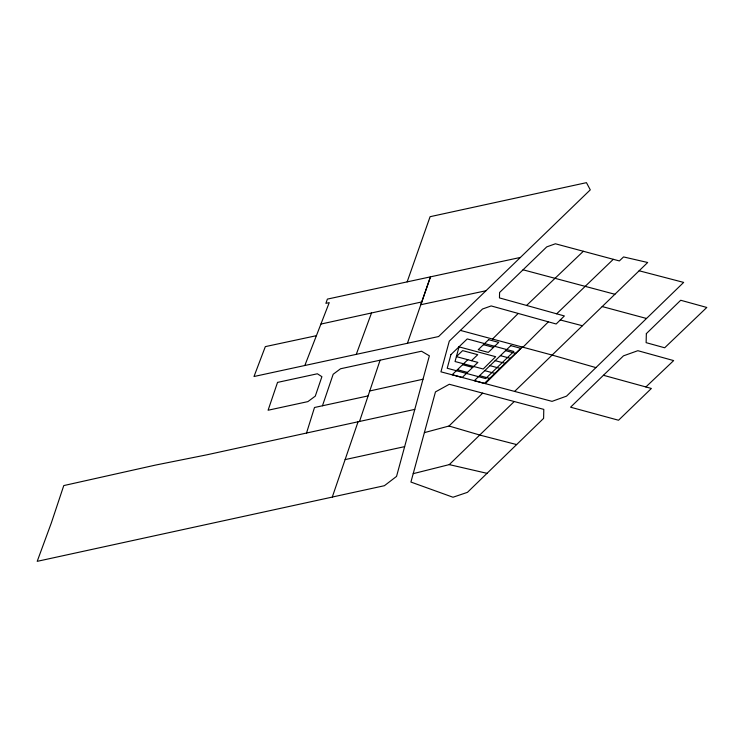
<?xml version="1.0" encoding="UTF-8"?>
<svg xmlns="http://www.w3.org/2000/svg" width="744" height="744" viewBox="0 0 744 744"><rect width="100%" height="100%" fill="white"/><g stroke="black" fill="none" stroke-linecap="round" stroke-linejoin="round"><path stroke-width="1.12" d="M322.459 405.778L333.173 374.251L340.547 368.764L421.513 351.224L429.372 355.818L396.543 476.402L384.388 485.711L332.326 497.039M306.509 433.073L314.498 407.498L368.103 395.901M359.51 421.476L380.1 360.189M358.059 421.792L332.27 497.085L37.2 561.339L51.327 522.958L63.77 485.581L155.422 465.102L207.074 454.77L414.789 409.386M316.405 335.683L265.329 346.62L254.002 376.511L407.433 343.282L430.469 276.842L420.816 304.714L485.944 290.755M407.145 281.883L430.079 216.699L586.458 182.661L590.28 189.86L438.607 336.539L407.433 343.282M356.264 354.377L371.516 312.973M304.826 365.499L329.239 302.622L325.9 303.357L327.379 299.107L520.4 257.433M522.939 347.225L548.375 321.836L556.177 323.993L564.371 315.949L499.457 297.907L499.577 292.494L546.738 246.887L555.405 243.781L619.361 260.93L623.546 256.931L647.689 262.493L514.625 391.409M492.519 339.05L518.215 313.438L548.375 321.836M485.255 383.606L522.232 347.039M514.244 401.528L449.292 384.276L435.454 391.911L410.921 482.056L452.994 497.243L467.455 492.342L543.604 418.379L543.79 409.386L514.244 401.528L449.274 464.609L413.208 473.658M613.298 259.321L556.661 313.81M424.387 432.627L449.013 426.014L482.67 393.139M583.352 251.267L526.585 305.459M603.44 375.283L651.381 388.461L618.543 420.239L570.564 407.201L623.463 355.846L637.85 350.694L673.655 360.589L645.894 386.954M518.215 313.438L491.17 305.933L482.512 309.011L449.283 341.143L440.941 371.833L552.039 401.36L566.537 396.143L683.662 282.404L639.143 270.779M467.818 359.705L452.194 374.716L462.266 377.422L477.89 362.412L456.379 356.627L462.629 350.619L477.732 354.683L471.482 360.682M369.768 390.963L422.992 379.235M320.915 324.068L421.764 301.943M345.142 459.597L404.634 446.633M449.274 464.609L487.041 473.333M516.634 444.577L480.178 435.166L449.013 426.014M560.288 319.967L582.413 325.742M523.051 269.802L614.897 294.271M602.212 306.565L646.508 318.478M460.387 330.401L552.132 355.074L595.916 367.61M483.442 344.686L493.514 347.392M505.594 350.647L515.657 353.353M500.387 355.651L510.449 358.357M495.179 360.654L505.241 363.36M489.971 365.657L500.033 368.364M462.61 364.709L472.682 367.415M484.763 370.661L494.825 373.367M457.402 369.712L467.474 372.418M479.555 375.664L489.617 378.371M646.35 333.619L646.127 342.659L664.68 347.783L706.8 307.458L680.704 300.26L646.35 333.619M450.929 354.59L447.218 368.261L485.618 378.584L513.844 351.466L467.232 338.929L450.929 354.59M459.039 346.862L455.049 361.528L483.209 369.005L495.644 356.702L459.039 346.862M277.531 382.407L268.091 410.232L307.895 401.611L315.279 396.134L321.901 376.687L317.372 373.776L277.531 382.407M488.65 339.683L478.234 349.689L488.306 352.396L498.722 342.389L488.65 339.683M510.803 345.635L474.347 380.668L484.409 383.383L520.865 348.35L510.803 345.635"/></g></svg>
